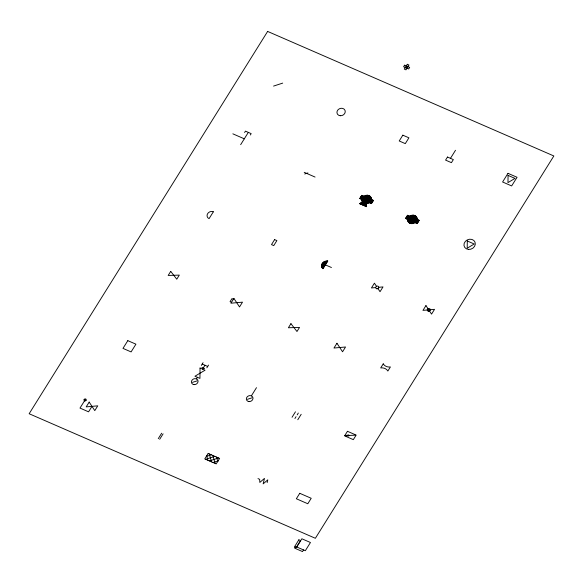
<?xml version="1.0" encoding="UTF-8"?>
<svg xmlns="http://www.w3.org/2000/svg" width="583" height="583" viewBox="0 0 583 583"><rect width="100%" height="100%" fill="white"/><g stroke="black" fill="none" stroke-linecap="round" stroke-linejoin="round"><path stroke-width="0.87" d="M267.145 482.586L267.801 479.838L263.159 483.875L264.471 478.388L259.829 482.433L259.654 479.321L257.985 478.599M244.605 132.509L245.458 131.146L251.178 133.638L250.333 135.001M240.655 144.679L247.964 132.96M84.673 400.579L79.988 408.085L88.572 411.824L91.983 406.358M201.368 365.424L203.073 362.692M158.255 438.671L161.659 433.213M196.442 378.906L197.44 377.31M202.549 369.119L204.961 365.25M159.684 439.298L163.094 433.832M206.856 367.807L208.554 365.075M251.375 395.857L256.484 387.666M450.477 158.336L455.512 150.261M292.054 417.268L295.464 411.802M294.918 418.514L296.055 416.692M297.192 414.87L298.328 413.048M297.782 419.753L301.185 414.294M296.754 546.963L301.863 538.772L310.455 542.511L305.339 550.702L295.749 546.555L294.728 548.188L302.511 551.576L303.532 549.937M273.565 86.087L282.697 83.114M304.698 173.996L307.933 172.94M361.511 195.713L362.13 195.509M361.125 196.333L362.779 195.793M360.739 196.952L363.428 196.077M360.352 197.564L367.501 195.239M359.966 198.184L368.471 195.422M360.039 198.657L369.17 195.684M360.688 198.934L369.709 196.005M361.336 199.218L370.147 196.354M361.905 199.466A4.817 4.139 -23.1 0 0 362.458 201.922L359.514 203.635L366.569 206.703L366.561 203.707A4.817 4.139 -23.1 0 0 369.294 202.68L371.437 203.613L373.426 200.428L371.276 199.495A4.817 4.139 -23.1 0 0 369.003 195.611A4.817 4.139 -23.1 0 0 363.887 196.274L361.737 195.341L359.755 198.526L361.905 199.466L370.496 196.726M361.875 200.027L370.781 197.127M361.912 200.508L371.007 197.55M362.014 200.967L371.167 197.987M362.174 201.405L371.262 198.453M362.4 201.827L371.305 198.927M360.972 202.782L371.284 199.43M359.667 203.7L371.845 199.736M360.316 203.984L372.493 200.02M360.964 204.261L373.142 200.304M361.613 204.546L373.215 200.771M362.262 204.83L372.829 201.39M362.91 205.107L366.561 203.919M369.753 202.884L372.442 202.01M363.552 205.391L366.561 204.414M370.402 203.161L372.056 202.622M364.2 205.675L366.561 204.903M371.05 203.445L371.67 203.241M364.849 205.952L366.569 205.398M365.497 206.236L366.569 205.886M366.146 206.52L366.569 206.382M407.306 215.644L407.925 215.44M406.919 216.257L408.574 215.717M406.533 216.876L409.222 216.001M406.147 217.495L413.296 215.171M405.761 218.115L414.265 215.346M405.834 218.581L414.965 215.615M406.482 218.865L415.504 215.929M407.131 219.142L415.941 216.278M407.692 219.456L416.291 216.657M407.67 219.959L416.575 217.058M407.706 220.432L416.801 217.474M407.809 220.891L416.962 217.918M407.969 221.336L417.064 218.377M408.195 221.751L417.1 218.858M408.479 222.152L417.078 219.354M408.829 222.531L417.639 219.667M409.266 222.881L418.288 219.951M409.805 223.202L418.937 220.228M410.505 223.464L419.009 220.702M411.474 223.639L418.623 221.314M415.548 222.808L418.237 221.934M416.196 223.092L417.851 222.553M416.845 223.369L417.464 223.172M323.354 262.255L327.325 260.965M322.625 262.984L327.515 261.395M322.18 263.625L327.129 262.015M321.889 264.208L326.742 262.634M321.699 264.762L326.356 263.254M321.597 265.294L325.97 263.866M321.568 265.797L325.584 264.485M321.597 266.278L325.197 265.105M321.685 266.744L324.811 265.724M321.823 267.189L324.425 266.344M322.027 267.612L324.046 266.956M322.29 268.02L323.66 267.575M322.618 268.406L323.274 268.195M192.456 382.375L197.025 380.896M247.389 399.326L251.951 397.846M206.324 456.409L211.272 454.798M205.719 459.324L214.85 456.358M209.414 460.934L218.545 457.961M212.992 462.494L218.057 460.934M345.049 435.618L348.809 434.889L348.743 436.004L345.049 435.618L355.353 435.173M375.7 287.572L371.444 287.958L374.424 283.178L376.487 286.311M378.753 287.302L383.009 286.916L380.029 291.697L377.966 288.563M406.329 65.835L408.013 66.564M405.243 67.57L406.934 68.306M232.857 133.835L244.306 138.82M304.217 172.335L315.068 177.057M325.35 264.864L331.435 267.51M427.434 309.281L430.057 310.426M233.411 299.217L231.983 298.598L230.066 301.666L231.495 302.293M202.221 364.054L207.701 366.445M201.886 367.385L204.626 368.58M84.141 399.479L86.051 400.31M216.519 457.079L217.772 461.386M212.824 455.469L215.142 463.427M209.246 453.917L211.563 461.867M206.681 455.84L207.861 460.257M200.042 368.026L199.94 378.403L194.933 376.224L205.056 370.205L200.042 368.026M467.304 240.99L467.202 248.212L474.219 244L467.304 240.99M508.07 175.396L507.961 182.617L514.986 178.405L508.07 175.396M267.633 31.424L29.15 413.741L315.367 538.284L553.85 155.967L267.633 31.424M89.177 402.102L86.197 406.883L97.762 405.841L94.781 410.621L89.177 402.102M170.732 271.365L168.174 275.46L179.316 275.103L176.758 279.199L170.732 271.365M127.815 340.647L122.984 348.386L131.095 351.913L135.926 344.181L127.815 340.647M213.349 211.789L209.093 218.618A4.249 3.651 -23.1 0 1 207.643 213.648A4.249 3.651 -23.1 0 1 213.349 211.789M233.907 298.423L230.926 303.204L242.499 302.162L239.518 306.935L233.907 298.423M274.615 239.606L271.496 244.612L273.762 245.596L276.881 240.59L274.615 239.606M404.551 65.187L403.589 66.724L408.712 68.954L409.674 67.409L404.551 65.187M407.291 64.29L404.289 69.107L405.972 69.843L408.975 65.026L407.291 64.29M402.831 135.176L399.217 140.977L405.294 143.622L408.916 137.821L402.831 135.176M327.748 261.016L322.946 268.712A4.955 4.263 -23.1 0 1 322.246 263.516A4.955 4.263 -23.1 0 1 327.748 261.016M208.167 453.45L204.764 458.908L216.213 463.893L219.616 458.427L208.167 453.45M290.939 323.674L288.388 327.77L299.524 327.406L296.973 331.508L290.939 323.674M407.539 215.273L405.549 218.457L407.699 219.39A4.817 4.139 -23.1 0 0 409.973 223.274A4.817 4.139 -23.1 0 0 415.089 222.604L417.231 223.544L419.221 220.352L417.071 219.419A4.817 4.139 -23.1 0 0 414.797 215.535A4.817 4.139 -23.1 0 0 409.681 216.206L407.539 215.273M447.496 157.038L445.58 160.114L451.424 162.657L453.341 159.582L447.496 157.038M336.952 343.256L333.964 348.036L345.537 346.994L342.556 351.775L336.952 343.256M299.757 493.305L296.353 498.764L307.802 503.748L311.213 498.283L299.757 493.305M383.242 363.85L380.699 367.924A7.79 6.697 -23.1 0 1 387.855 371.036L390.391 366.962A7.79 6.697 -23.1 0 1 383.242 363.85M507.99 173.333L502.597 181.983L511.655 185.926L517.055 177.283L507.99 173.333M347.453 431.303L344.619 435.858L353.32 439.648L356.162 435.093L347.453 431.303M425.947 305.594L422.959 310.375L434.532 309.333L431.551 314.113L425.947 305.594M298.853 539.829L294.379 547L296.098 547.743L300.573 540.572L298.853 539.829M340.253 115.733A4.249 3.651 -23.1 0 0 345.049 110.442A4.249 3.651 -23.1 0 0 337.987 109.823A4.249 3.651 -23.1 0 0 340.253 115.733M468.477 249.422A5.808 4.992 -23.1 0 0 475.028 242.185A5.808 4.992 -23.1 0 0 465.38 241.34A5.808 4.992 -23.1 0 0 468.477 249.422M376.917 288.804A1.56 1.341 -23.1 0 0 378.673 286.865A1.56 1.341 -23.1 0 0 376.086 286.639A1.56 1.341 -23.1 0 0 376.917 288.804M428.469 311.227A1.56 1.341 -23.1 0 0 430.188 309.26A1.56 1.341 -23.1 0 0 427.587 309.077A1.56 1.341 -23.1 0 0 428.469 311.227M194.066 384.62A3.403 2.922 -23.1 0 0 197.899 380.386A3.403 2.922 -23.1 0 0 192.252 379.897A3.403 2.922 -23.1 0 0 194.066 384.62M248.999 401.57A3.396 2.922 -23.1 0 0 252.833 397.336A3.396 2.922 -23.1 0 0 247.185 396.848A3.396 2.922 -23.1 0 0 248.999 401.57M84.892 400.893A1.13 0.977 -23.1 0 0 86.146 399.457A1.13 0.977 -23.1 0 0 84.251 399.333A1.13 0.977 -23.1 0 0 84.892 400.893"/></g></svg>
